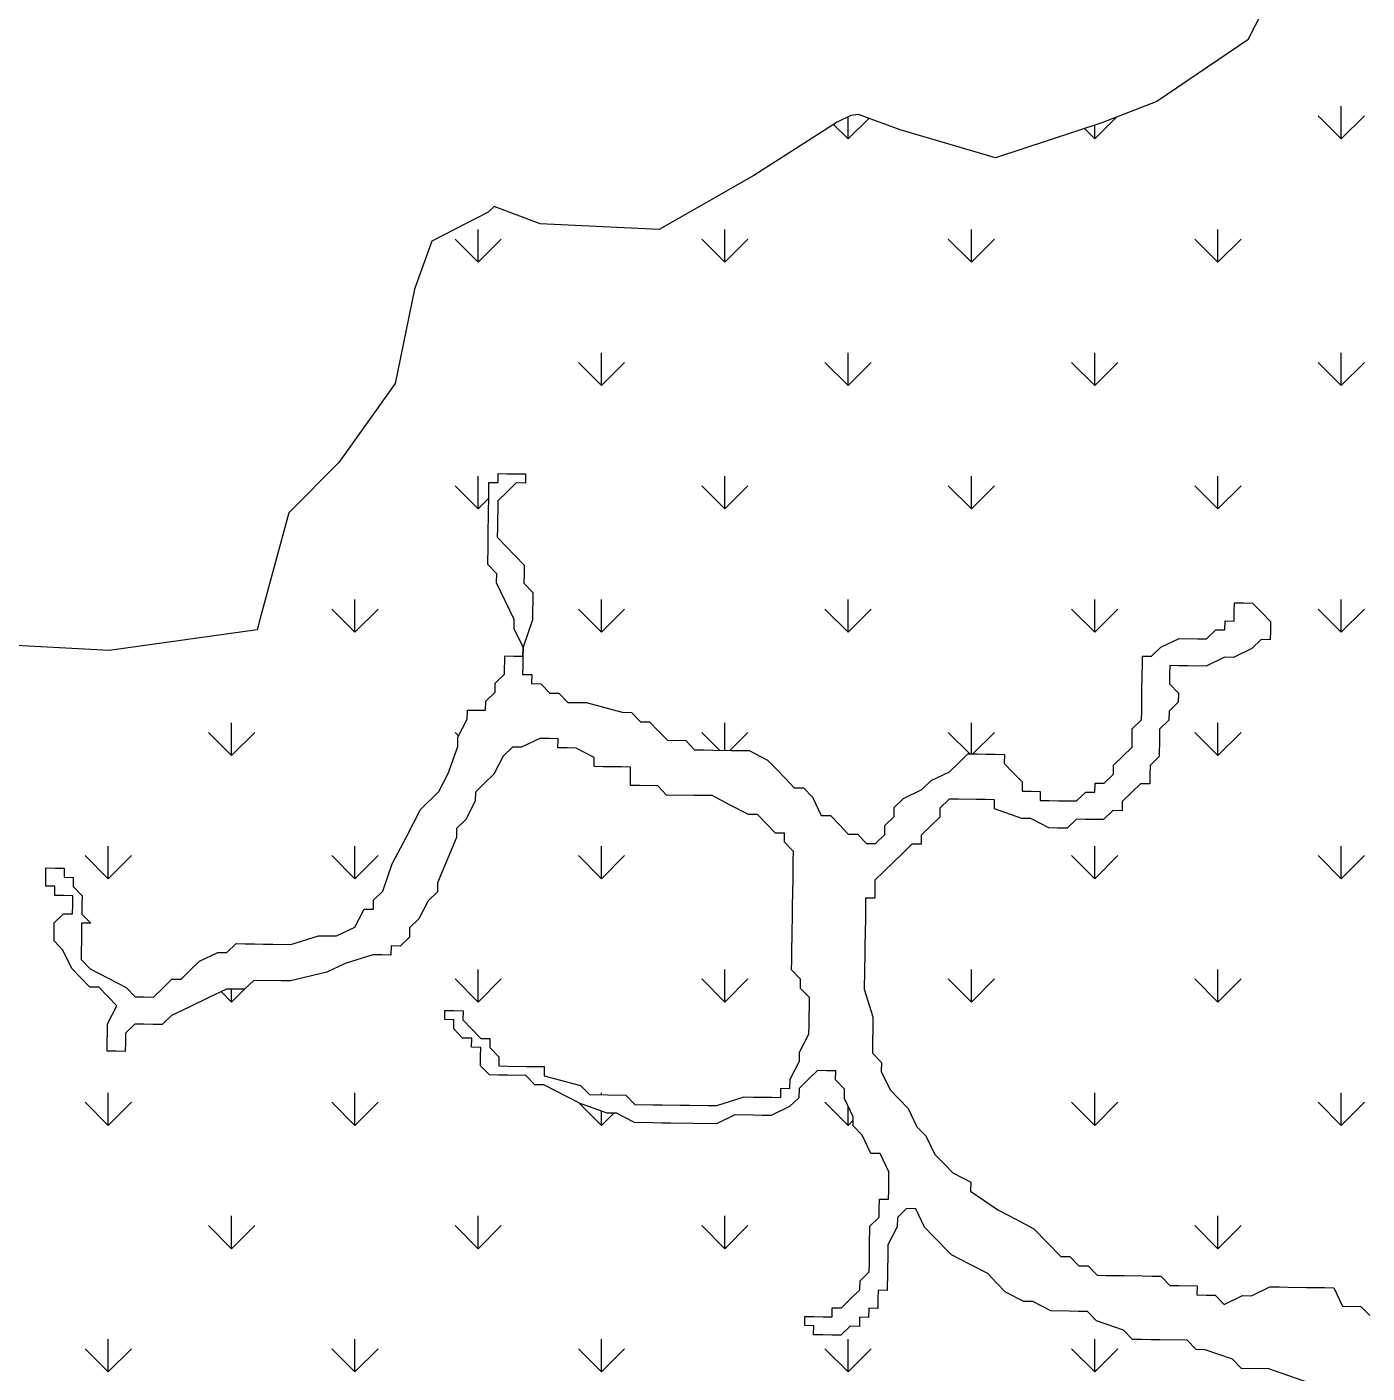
# Model space of a CAD drawing. Header units: metres. Extents: x 266585 to 279238, y 2117616 to 2127268.
# Drawn here: x 267594 to 268180, y 2119861 to 2120449 of the extents above; entities that cross this region are included whole.
import ezdxf

# ---------------------------------------------------------------- set-up
doc = ezdxf.new("R2010")
doc.units = ezdxf.units.M
doc.layers.add('MANGROOVES', color=112, linetype='Continuous')

msp = doc.modelspace()

# ---------------------------------------------------------------- linework, layer by layer
at = {"layer": 'MANGROOVES'}
for p, q in [((268150.77, 2120488.84), (268127.62, 2120443.38)), ((268127.62, 2120443.38), (268087.74, 2120416.44)), ((268087.74, 2120416.44), (268063.74, 2120407.14)), ((267948.15, 2120407.52), (267911.63, 2120384.16)), ((267954.06, 2120410.29), (267948.15, 2120407.52)), ((267957.48, 2120410.73), (267954.06, 2120410.29)), ((267975.62, 2120404.06), (267957.48, 2120410.73)), ((268063.74, 2120407.14), (268017.34, 2120391.79)), ((268017.34, 2120391.79), (267975.62, 2120404.06)), ((267911.63, 2120384.16), (267870.34, 2120360.49)), ((267795.65, 2120368.18), (267770.93, 2120355.42)), ((267798.17, 2120370.62), (267795.65, 2120368.18)), ((267818.32, 2120362.95), (267798.17, 2120370.62)), ((267870.34, 2120360.49), (267818.32, 2120362.95)), ((267770.93, 2120355.42), (267763.37, 2120334.49)), ((267763.37, 2120334.49), (267754.88, 2120293.29)), ((267754.88, 2120293.29), (267730.28, 2120258.7)), ((267730.28, 2120258.7), (267708.42, 2120236.72)), ((267799.93, 2120249.92), (267799.99, 2120253.9)), ((267799.99, 2120253.9), (267803.97, 2120253.84)), ((267803.97, 2120253.84), (267807.95, 2120253.78)), ((267807.95, 2120253.78), (267811.93, 2120253.73)), ((267811.93, 2120253.73), (267811.88, 2120249.74)), ((267795.89, 2120246), (267795.95, 2120249.98)), ((267795.95, 2120249.98), (267799.93, 2120249.92)), ((267807.9, 2120249.8), (267803.86, 2120245.88)), ((267811.88, 2120249.74), (267807.9, 2120249.8)), ((267795.78, 2120238.03), (267795.84, 2120242.01)), ((267795.84, 2120242.01), (267795.89, 2120246)), ((267799.82, 2120241.96), (267799.76, 2120237.97)), ((267803.86, 2120245.88), (267799.82, 2120241.96)), ((267708.42, 2120236.72), (267696, 2120190.68)), ((267795.72, 2120234.05), (267795.78, 2120238.03)), ((267799.76, 2120237.97), (267799.7, 2120233.99)), ((267795.6, 2120226.09), (267795.66, 2120230.07)), ((267795.66, 2120230.07), (267795.72, 2120234.05)), ((267799.64, 2120230.01), (267799.58, 2120226.03)), ((267799.7, 2120233.99), (267799.64, 2120230.01)), ((267795.54, 2120222.1), (267795.6, 2120226.09)), ((267799.58, 2120226.03), (267803.51, 2120221.99)), ((267795.43, 2120214.14), (267795.54, 2120222.1)), ((267803.51, 2120221.99), (267807.43, 2120217.95)), ((267807.43, 2120217.95), (267811.35, 2120213.91)), ((267799.35, 2120210.1), (267795.43, 2120214.14)), ((267811.35, 2120213.91), (267811.29, 2120209.93)), ((267799.29, 2120206.12), (267799.35, 2120210.1)), ((267811.29, 2120209.93), (267811.24, 2120205.95)), ((267807.02, 2120190.08), (267799.29, 2120206.12)), ((267811.24, 2120205.95), (267815.16, 2120201.91)), ((267815.16, 2120201.91), (267815.1, 2120197.92)), ((267815.1, 2120197.92), (267815.04, 2120193.94)), ((268121.64, 2120193.44), (268121.7, 2120197.42)), ((268121.7, 2120197.42), (268125.68, 2120197.37)), ((268125.68, 2120197.37), (268129.66, 2120197.31)), ((268129.66, 2120197.31), (268133.59, 2120193.27)), ((267696, 2120190.68), (267694.64, 2120185.61)), ((267806.96, 2120186.09), (267807.02, 2120190.08)), ((267814.98, 2120189.96), (267810.83, 2120178.07)), ((267815.04, 2120193.94), (267814.98, 2120189.96)), ((268117.55, 2120185.54), (268117.61, 2120189.52)), ((268117.61, 2120189.52), (268121.59, 2120189.46)), ((268121.59, 2120189.46), (268121.64, 2120193.44)), ((268133.59, 2120193.27), (268137.51, 2120189.23)), ((268137.51, 2120189.23), (268137.45, 2120185.25)), ((267694.64, 2120185.61), (267629.95, 2120176.63)), ((267810.83, 2120178.07), (267806.96, 2120186.09)), ((268109.53, 2120181.67), (268113.57, 2120185.59)), ((268113.57, 2120185.59), (268117.55, 2120185.54)), ((268137.45, 2120185.25), (268137.39, 2120181.26)), ((267629.95, 2120176.63), (267568.95, 2120179.82)), ((267810.77, 2120174.09), (267810.83, 2120178.07)), ((267810.83, 2120178.07), (267810.77, 2120174.09)), ((268085.52, 2120174.06), (268089.56, 2120177.98)), ((268089.56, 2120177.98), (268097.58, 2120181.85)), ((268097.58, 2120181.85), (268105.55, 2120181.73)), ((268105.55, 2120181.73), (268109.53, 2120181.67)), ((268129.37, 2120177.4), (268121.35, 2120173.53)), ((268133.41, 2120181.32), (268129.37, 2120177.4)), ((268137.39, 2120181.26), (268133.41, 2120181.32)), ((267802.69, 2120166.24), (267802.81, 2120174.21)), ((267802.81, 2120174.21), (267806.79, 2120174.15)), ((267806.79, 2120174.15), (267810.77, 2120174.09)), ((267810.77, 2120174.09), (267810.71, 2120170.11)), ((268081.48, 2120170.13), (268081.54, 2120174.12)), ((268081.54, 2120174.12), (268085.52, 2120174.06)), ((268117.37, 2120173.59), (268109.35, 2120169.73)), ((268121.35, 2120173.53), (268117.37, 2120173.59)), ((267798.65, 2120162.32), (267802.69, 2120166.24)), ((267810.71, 2120170.11), (267810.65, 2120166.13)), ((267810.65, 2120166.13), (267814.63, 2120166.07)), ((267814.63, 2120166.07), (267814.58, 2120162.09)), ((268081.31, 2120158.19), (268081.43, 2120166.15)), ((268081.43, 2120166.15), (268081.48, 2120170.13)), ((268093.37, 2120165.98), (268093.31, 2120162)), ((268093.43, 2120169.96), (268093.37, 2120165.98)), ((268097.41, 2120169.9), (268093.43, 2120169.96)), ((268101.39, 2120169.84), (268097.41, 2120169.9)), ((268109.35, 2120169.73), (268101.39, 2120169.84)), ((267798.59, 2120158.34), (267798.65, 2120162.32)), ((267814.58, 2120162.09), (267818.56, 2120162.03)), ((267818.56, 2120162.03), (267822.48, 2120157.99)), ((268093.31, 2120162), (268097.23, 2120157.96)), ((267794.5, 2120150.43), (267794.55, 2120154.42)), ((267794.55, 2120154.42), (267798.59, 2120158.34)), ((267822.48, 2120157.99), (267826.46, 2120157.93)), ((267826.46, 2120157.93), (267830.38, 2120153.89)), ((267830.38, 2120153.89), (267838.35, 2120153.78)), ((267838.35, 2120153.78), (267854.21, 2120149.56)), ((268081.19, 2120150.22), (268081.25, 2120154.21)), ((268081.25, 2120154.21), (268081.31, 2120158.19)), ((268097.18, 2120153.97), (268093.14, 2120150.05)), ((268097.23, 2120157.96), (268097.18, 2120153.97)), ((267786.48, 2120146.57), (267786.53, 2120150.55)), ((267786.53, 2120150.55), (267790.52, 2120150.49)), ((267790.52, 2120150.49), (267794.5, 2120150.43)), ((267854.21, 2120149.56), (267858.19, 2120149.5)), ((267858.19, 2120149.5), (267862.12, 2120145.46)), ((268081.14, 2120146.24), (268081.19, 2120150.22)), ((268093.14, 2120150.05), (268093.08, 2120146.07)), ((267782.38, 2120138.66), (267786.48, 2120146.57)), ((267862.12, 2120145.46), (267866.1, 2120145.4)), ((267866.1, 2120145.4), (267870.02, 2120141.36)), ((268077.04, 2120138.34), (268077.1, 2120142.32)), ((268077.1, 2120142.32), (268081.14, 2120146.24)), ((268089.04, 2120142.15), (268088.98, 2120138.16)), ((268093.08, 2120146.07), (268089.04, 2120142.15)), ((267782.32, 2120134.68), (267782.38, 2120138.66)), ((267818.21, 2120138.14), (267810.19, 2120134.27)), ((267822.19, 2120138.08), (267818.21, 2120138.14)), ((267826.17, 2120138.02), (267822.19, 2120138.08)), ((267826.11, 2120134.04), (267826.17, 2120138.02)), ((267870.02, 2120141.36), (267873.94, 2120137.32)), ((267873.94, 2120137.32), (267881.91, 2120137.21)), ((267881.91, 2120137.21), (267885.83, 2120133.17)), ((268076.98, 2120134.36), (268077.04, 2120138.34)), ((268088.98, 2120138.16), (268088.86, 2120130.2)), ((267778.16, 2120122.79), (267782.32, 2120134.68)), ((267802.17, 2120130.41), (267798.07, 2120122.5)), ((267806.21, 2120134.33), (267802.17, 2120130.41)), ((267810.19, 2120134.27), (267806.21, 2120134.33)), ((267830.09, 2120133.98), (267826.11, 2120134.04)), ((267834.07, 2120133.92), (267830.09, 2120133.98)), ((267841.98, 2120129.83), (267834.07, 2120133.92)), ((267841.92, 2120125.85), (267841.98, 2120129.83)), ((267885.83, 2120133.17), (267889.81, 2120133.11)), ((267889.81, 2120133.11), (267893.79, 2120133.05)), ((267893.79, 2120133.05), (267901.75, 2120132.94)), ((267901.75, 2120132.94), (267905.73, 2120132.88)), ((267905.73, 2120132.88), (267909.72, 2120132.82)), ((267909.72, 2120132.82), (267917.62, 2120128.72)), ((268001.22, 2120127.5), (268005.26, 2120131.42)), ((268005.26, 2120131.42), (268009.24, 2120131.36)), ((268009.24, 2120131.36), (268013.22, 2120131.31)), ((268013.22, 2120131.31), (268017.2, 2120131.25)), ((268017.2, 2120131.25), (268021.19, 2120131.19)), ((268021.19, 2120131.19), (268021.13, 2120127.21)), ((268068.9, 2120126.51), (268072.94, 2120130.43)), ((268072.94, 2120130.43), (268076.98, 2120134.36)), ((268088.86, 2120130.2), (268084.83, 2120126.28)), ((267845.9, 2120125.79), (267841.92, 2120125.85)), ((267853.86, 2120125.67), (267845.9, 2120125.79)), ((267857.84, 2120125.61), (267853.86, 2120125.67)), ((267857.79, 2120121.63), (267857.84, 2120125.61)), ((267917.62, 2120128.72), (267921.54, 2120124.68)), ((267921.54, 2120124.68), (267925.46, 2120120.64)), ((267997.18, 2120123.58), (268001.22, 2120127.5)), ((268021.13, 2120127.21), (268025.05, 2120123.17)), ((268068.84, 2120122.53), (268068.9, 2120126.51)), ((268084.83, 2120126.28), (268084.77, 2120122.29)), ((267774.07, 2120114.89), (267778.16, 2120122.79)), ((267794.03, 2120118.58), (267789.99, 2120114.66)), ((267798.07, 2120122.5), (267794.03, 2120118.58)), ((267857.73, 2120117.65), (267857.79, 2120121.63)), ((267925.46, 2120120.64), (267929.39, 2120116.6)), ((267985.12, 2120115.79), (267989.16, 2120119.71)), ((267989.16, 2120119.71), (267997.18, 2120123.58)), ((268025.05, 2120123.17), (268028.97, 2120119.13)), ((268028.97, 2120119.13), (268028.92, 2120115.15)), ((268060.76, 2120114.68), (268060.82, 2120118.66)), ((268060.82, 2120118.66), (268064.8, 2120118.6)), ((268064.8, 2120118.6), (268068.84, 2120122.53)), ((268080.73, 2120118.37), (268076.69, 2120114.45)), ((268084.71, 2120118.31), (268080.73, 2120118.37)), ((268084.77, 2120122.29), (268084.71, 2120118.31)), ((267765.99, 2120107.04), (267774.07, 2120114.89)), ((267789.99, 2120114.66), (267789.93, 2120110.67)), ((267861.71, 2120117.59), (267857.73, 2120117.65)), ((267869.67, 2120117.47), (267861.71, 2120117.59)), ((267873.59, 2120113.43), (267869.67, 2120117.47)), ((267885.54, 2120113.26), (267873.59, 2120113.43)), ((267889.52, 2120113.2), (267885.54, 2120113.26)), ((267893.5, 2120113.14), (267889.52, 2120113.2)), ((267901.4, 2120109.05), (267893.5, 2120113.14)), ((267929.39, 2120116.6), (267933.37, 2120116.54)), ((267933.37, 2120116.54), (267937.29, 2120112.5)), ((267937.29, 2120112.5), (267941.16, 2120104.48)), ((267977.1, 2120111.92), (267985.12, 2120115.79)), ((268028.92, 2120115.15), (268032.9, 2120115.09)), ((268032.9, 2120115.09), (268036.88, 2120115.03)), ((268036.88, 2120115.03), (268036.82, 2120111.05)), ((268052.74, 2120110.82), (268056.78, 2120114.74)), ((268056.78, 2120114.74), (268060.76, 2120114.68)), ((268076.69, 2120114.45), (268072.65, 2120110.52)), ((267759.84, 2120095.18), (267765.99, 2120107.04)), ((267789.93, 2120110.67), (267785.84, 2120102.77)), ((267909.31, 2120104.95), (267901.4, 2120109.05)), ((267973.01, 2120104.02), (267973.06, 2120108)), ((267973.06, 2120108), (267977.1, 2120111.92)), ((267992.97, 2120107.71), (267992.91, 2120103.72)), ((267997.01, 2120111.63), (267992.97, 2120107.71)), ((268000.99, 2120111.57), (267997.01, 2120111.63)), ((268008.95, 2120111.46), (268000.99, 2120111.57)), ((268012.93, 2120111.4), (268008.95, 2120111.46)), ((268016.91, 2120111.34), (268012.93, 2120111.4)), ((268016.86, 2120107.36), (268016.91, 2120111.34)), ((268028.74, 2120103.2), (268016.86, 2120107.36)), ((268036.82, 2120111.05), (268040.8, 2120110.99)), ((268040.8, 2120110.99), (268044.78, 2120110.93)), ((268044.78, 2120110.93), (268048.76, 2120110.87)), ((268048.76, 2120110.87), (268052.74, 2120110.82)), ((268068.61, 2120106.6), (268064.57, 2120102.68)), ((268072.59, 2120106.54), (268068.61, 2120106.6)), ((268072.65, 2120110.52), (268072.59, 2120106.54)), ((267785.84, 2120102.77), (267781.8, 2120098.85)), ((267913.29, 2120104.89), (267909.31, 2120104.95)), ((267917.21, 2120100.85), (267913.29, 2120104.89)), ((267921.13, 2120096.81), (267917.21, 2120100.85)), ((267941.16, 2120104.48), (267945.14, 2120104.42)), ((267945.14, 2120104.42), (267949.06, 2120100.38)), ((267949.06, 2120100.38), (267952.98, 2120096.34)), ((267968.97, 2120100.09), (267973.01, 2120104.02)), ((267992.91, 2120103.72), (267988.87, 2120099.8)), ((268032.72, 2120103.14), (268028.74, 2120103.2)), ((268040.63, 2120099.04), (268032.72, 2120103.14)), ((268052.63, 2120102.85), (268048.59, 2120098.93)), ((268056.61, 2120102.79), (268052.63, 2120102.85)), ((268064.57, 2120102.68), (268056.61, 2120102.79)), ((267753.7, 2120083.33), (267759.84, 2120095.18)), ((267781.74, 2120094.86), (267773.48, 2120075.07)), ((267781.8, 2120098.85), (267781.74, 2120094.86)), ((267925.12, 2120096.75), (267921.13, 2120096.81)), ((267925.06, 2120092.77), (267925.12, 2120096.75)), ((267952.98, 2120096.34), (267956.96, 2120096.29)), ((267956.96, 2120096.29), (267960.89, 2120092.25)), ((267964.87, 2120092.19), (267968.91, 2120096.11)), ((267968.91, 2120096.11), (267968.97, 2120100.09)), ((267984.83, 2120095.88), (267984.77, 2120091.9)), ((267988.87, 2120099.8), (267984.83, 2120095.88)), ((268044.61, 2120098.99), (268040.63, 2120099.04)), ((268048.59, 2120098.93), (268044.61, 2120098.99)), ((267928.98, 2120088.73), (267925.06, 2120092.77)), ((267928.92, 2120084.75), (267928.98, 2120088.73)), ((267960.89, 2120092.25), (267964.87, 2120092.19)), ((267980.79, 2120091.95), (267976.75, 2120088.03)), ((267984.77, 2120091.9), (267980.79, 2120091.95)), ((267749.54, 2120071.44), (267753.7, 2120083.33)), ((267928.81, 2120076.78), (267928.92, 2120084.75)), ((267972.71, 2120084.11), (267968.67, 2120080.18)), ((267976.75, 2120088.03), (267972.71, 2120084.11)), ((267602.24, 2120073.59), (267602.3, 2120077.57)), ((267602.3, 2120077.57), (267602.36, 2120081.56)), ((267602.36, 2120081.56), (267606.34, 2120081.5)), ((267606.34, 2120081.5), (267610.32, 2120081.44)), ((267610.32, 2120081.44), (267610.26, 2120077.46)), ((267610.26, 2120077.46), (267614.24, 2120077.4)), ((267614.24, 2120077.4), (267614.18, 2120073.42)), ((267928.63, 2120064.84), (267928.81, 2120076.78)), ((267968.67, 2120080.18), (267964.64, 2120076.26)), ((267606.22, 2120073.53), (267602.24, 2120073.59)), ((267606.16, 2120069.55), (267606.22, 2120073.53)), ((267614.18, 2120073.42), (267618.11, 2120069.38)), ((267745.5, 2120067.52), (267749.54, 2120071.44)), ((267773.43, 2120071.09), (267769.39, 2120067.17)), ((267773.48, 2120075.07), (267773.43, 2120071.09)), ((267964.58, 2120072.28), (267964.52, 2120068.3)), ((267964.64, 2120076.26), (267964.58, 2120072.28)), ((267610.14, 2120069.5), (267606.16, 2120069.55)), ((267614.12, 2120069.44), (267610.14, 2120069.5)), ((267614.01, 2120061.47), (267614.07, 2120065.46)), ((267614.07, 2120065.46), (267614.12, 2120069.44)), ((267618.05, 2120065.4), (267617.99, 2120061.42)), ((267618.11, 2120069.38), (267618.05, 2120065.4)), ((267745.44, 2120063.53), (267745.5, 2120067.52)), ((267769.39, 2120067.17), (267765.29, 2120059.26)), ((267960.54, 2120068.35), (267960.48, 2120064.37)), ((267964.52, 2120068.3), (267960.54, 2120068.35)), ((267605.99, 2120057.61), (267610.03, 2120061.53)), ((267610.03, 2120061.53), (267614.01, 2120061.47)), ((267617.99, 2120061.42), (267621.91, 2120057.38)), ((267737.36, 2120055.69), (267741.46, 2120063.59)), ((267741.46, 2120063.59), (267745.44, 2120063.53)), ((267765.29, 2120059.26), (267761.25, 2120055.34)), ((267928.34, 2120044.93), (267928.57, 2120060.86)), ((267928.57, 2120060.86), (267928.63, 2120064.84)), ((267960.42, 2120060.39), (267960.31, 2120052.43)), ((267960.48, 2120064.37), (267960.42, 2120060.39)), ((267605.87, 2120049.64), (267605.93, 2120053.63)), ((267605.93, 2120053.63), (267605.99, 2120057.61)), ((267617.93, 2120057.43), (267617.81, 2120049.47)), ((267621.91, 2120057.38), (267617.93, 2120057.43)), ((267729.34, 2120051.82), (267737.36, 2120055.69)), ((267761.25, 2120055.34), (267761.19, 2120051.36)), ((267609.79, 2120045.6), (267605.87, 2120049.64)), ((267617.81, 2120049.47), (267617.76, 2120045.49)), ((267681.45, 2120044.56), (267685.49, 2120048.48)), ((267685.49, 2120048.48), (267689.47, 2120048.42)), ((267689.47, 2120048.42), (267693.46, 2120048.36)), ((267693.46, 2120048.36), (267697.44, 2120048.31)), ((267697.44, 2120048.31), (267701.42, 2120048.25)), ((267701.42, 2120048.25), (267709.38, 2120048.13)), ((267709.38, 2120048.13), (267721.38, 2120051.94)), ((267721.38, 2120051.94), (267725.36, 2120051.88)), ((267725.36, 2120051.88), (267729.34, 2120051.82)), ((267753.17, 2120047.49), (267753.11, 2120043.51)), ((267757.15, 2120047.43), (267753.17, 2120047.49)), ((267761.19, 2120051.36), (267757.15, 2120047.43)), ((267960.25, 2120048.45), (267960.19, 2120044.46)), ((267960.31, 2120052.43), (267960.25, 2120048.45)), ((267613.66, 2120037.58), (267609.79, 2120045.6)), ((267617.76, 2120045.49), (267617.7, 2120041.51)), ((267617.7, 2120041.51), (267621.62, 2120037.47)), ((267669.45, 2120040.75), (267677.47, 2120044.62)), ((267677.47, 2120044.62), (267681.45, 2120044.56)), ((267745.15, 2120043.63), (267733.15, 2120039.82)), ((267749.13, 2120043.57), (267745.15, 2120043.63)), ((267753.11, 2120043.51), (267749.13, 2120043.57)), ((267928.28, 2120040.95), (267928.34, 2120044.93)), ((267960.19, 2120044.46), (267960.07, 2120036.5)), ((267617.58, 2120033.54), (267613.66, 2120037.58)), ((267621.62, 2120037.47), (267629.53, 2120033.37)), ((267661.37, 2120032.9), (267665.41, 2120036.83)), ((267665.41, 2120036.83), (267669.45, 2120040.75)), ((267725.13, 2120035.95), (267709.15, 2120032.2)), ((267733.15, 2120039.82), (267725.13, 2120035.95)), ((267928.22, 2120036.97), (267928.28, 2120040.95)), ((267932.15, 2120032.93), (267928.22, 2120036.97)), ((267960.07, 2120036.5), (267959.96, 2120028.54)), ((267621.5, 2120029.5), (267617.58, 2120033.54)), ((267629.53, 2120033.37), (267637.43, 2120029.27)), ((267653.35, 2120029.04), (267657.39, 2120032.96)), ((267657.39, 2120032.96), (267661.37, 2120032.9)), ((267693.22, 2120032.44), (267689.18, 2120028.51)), ((267705.17, 2120032.26), (267693.22, 2120032.44)), ((267709.15, 2120032.2), (267705.17, 2120032.26)), ((267932.09, 2120028.94), (267932.15, 2120032.93)), ((267625.49, 2120029.44), (267621.5, 2120029.5)), ((267629.41, 2120025.41), (267625.49, 2120029.44)), ((267633.33, 2120021.37), (267629.41, 2120025.41)), ((267637.43, 2120029.27), (267641.35, 2120025.23)), ((267641.35, 2120025.23), (267645.33, 2120025.17)), ((267645.33, 2120025.17), (267649.31, 2120025.11)), ((267649.31, 2120025.11), (267653.35, 2120029.04)), ((267673.2, 2120024.76), (267665.18, 2120020.9)), ((267681.22, 2120028.63), (267673.2, 2120024.76)), ((267689.18, 2120028.51), (267681.22, 2120028.63)), ((267936.01, 2120024.91), (267932.09, 2120028.94)), ((267935.95, 2120020.92), (267936.01, 2120024.91)), ((267959.96, 2120028.54), (267963.76, 2120016.53)), ((267629.23, 2120013.46), (267633.33, 2120021.37)), ((267665.18, 2120020.9), (267657.16, 2120017.03)), ((267776.59, 2120015.29), (267776.65, 2120019.27)), ((267776.65, 2120019.27), (267780.63, 2120019.21)), ((267780.63, 2120019.21), (267784.61, 2120019.15)), ((267784.61, 2120019.15), (267784.56, 2120015.17)), ((267935.89, 2120016.94), (267935.95, 2120020.92)), ((267629.18, 2120009.48), (267629.23, 2120013.46)), ((267641.18, 2120013.29), (267637.14, 2120009.36)), ((267645.16, 2120013.23), (267641.18, 2120013.29)), ((267649.14, 2120013.17), (267645.16, 2120013.23)), ((267653.12, 2120013.11), (267649.14, 2120013.17)), ((267657.16, 2120017.03), (267653.12, 2120013.11)), ((267780.57, 2120015.23), (267776.59, 2120015.29)), ((267780.52, 2120011.25), (267780.57, 2120015.23)), ((267784.56, 2120015.17), (267788.48, 2120011.13)), ((267935.78, 2120008.98), (267935.84, 2120012.96)), ((267935.84, 2120012.96), (267935.89, 2120016.94)), ((267963.7, 2120012.55), (267963.59, 2120004.59)), ((267963.76, 2120016.53), (267963.7, 2120012.55)), ((267629.12, 2120005.5), (267629.18, 2120009.48)), ((267637.14, 2120009.36), (267637.08, 2120005.38)), ((267784.44, 2120007.21), (267780.52, 2120011.25)), ((267788.42, 2120007.15), (267784.44, 2120007.21)), ((267788.36, 2120003.17), (267788.42, 2120007.15)), ((267788.48, 2120011.13), (267792.4, 2120007.09)), ((267792.4, 2120007.09), (267796.38, 2120007.03)), ((267796.38, 2120007.03), (267796.32, 2120003.05)), ((267931.68, 2120001.07), (267935.78, 2120008.98)), ((267629.06, 2120001.51), (267629.12, 2120005.5)), ((267633.04, 2120001.46), (267629.06, 2120001.51)), ((267637.02, 2120001.4), (267633.04, 2120001.46)), ((267637.08, 2120005.38), (267637.02, 2120001.4)), ((267792.34, 2120003.11), (267788.36, 2120003.17)), ((267792.28, 2119999.13), (267792.34, 2120003.11)), ((267796.32, 2120003.05), (267800.25, 2119999.01)), ((267931.62, 2119997.09), (267931.68, 2120001.07)), ((267963.59, 2120004.59), (267963.53, 2120000.61)), ((267963.53, 2120000.61), (267967.45, 2119996.57)), ((267792.23, 2119995.15), (267792.28, 2119999.13)), ((267796.15, 2119991.11), (267792.23, 2119995.15)), ((267800.25, 2119999.01), (267800.19, 2119995.03)), ((267800.19, 2119995.03), (267804.17, 2119994.97)), ((267804.17, 2119994.97), (267812.13, 2119994.86)), ((267812.13, 2119994.86), (267816.11, 2119994.8)), ((267816.11, 2119994.8), (267820.09, 2119994.74)), ((267820.09, 2119994.74), (267820.04, 2119990.76)), ((267927.53, 2119989.19), (267931.62, 2119997.09)), ((267967.45, 2119996.57), (267967.39, 2119992.59)), ((267800.13, 2119991.05), (267796.15, 2119991.11)), ((267804.11, 2119990.99), (267800.13, 2119991.05)), ((267812.07, 2119990.87), (267804.11, 2119990.99)), ((267816, 2119986.83), (267812.07, 2119990.87)), ((267820.04, 2119990.76), (267835.9, 2119986.54)), ((267927.47, 2119985.2), (267927.53, 2119989.19)), ((267935.49, 2119989.07), (267931.45, 2119985.15)), ((267939.53, 2119992.99), (267935.49, 2119989.07)), ((267943.51, 2119992.93), (267939.53, 2119992.99)), ((267947.49, 2119992.88), (267943.51, 2119992.93)), ((267947.43, 2119988.89), (267947.49, 2119992.88)), ((267951.35, 2119984.86), (267947.43, 2119988.89)), ((267967.39, 2119992.59), (267971.26, 2119984.56)), ((267819.98, 2119986.78), (267816, 2119986.83)), ((267835.79, 2119978.58), (267819.98, 2119986.78)), ((267835.9, 2119986.54), (267839.82, 2119982.5)), ((267923.43, 2119981.28), (267923.49, 2119985.26)), ((267923.49, 2119985.26), (267927.47, 2119985.2)), ((267931.45, 2119985.15), (267931.39, 2119981.16)), ((267951.3, 2119980.87), (267951.35, 2119984.86)), ((267971.26, 2119984.56), (267979.1, 2119976.48)), ((267847.67, 2119974.42), (267835.79, 2119978.58)), ((267839.82, 2119982.5), (267847.79, 2119982.39)), ((267847.79, 2119982.39), (267855.75, 2119982.27)), ((267855.75, 2119982.27), (267859.67, 2119978.23)), ((267859.67, 2119978.23), (267867.63, 2119978.11)), ((267867.63, 2119978.11), (267871.62, 2119978.06)), ((267871.62, 2119978.06), (267879.58, 2119977.94)), ((267879.58, 2119977.94), (267883.56, 2119977.88)), ((267883.56, 2119977.88), (267891.52, 2119977.76)), ((267891.52, 2119977.76), (267895.5, 2119977.71)), ((267895.5, 2119977.71), (267907.5, 2119981.51)), ((267907.5, 2119981.51), (267911.48, 2119981.46)), ((267911.48, 2119981.46), (267915.47, 2119981.4)), ((267915.47, 2119981.4), (267919.45, 2119981.34)), ((267927.35, 2119977.24), (267919.33, 2119973.38)), ((267919.45, 2119981.34), (267923.43, 2119981.28)), ((267931.39, 2119981.16), (267927.35, 2119977.24)), ((267955.16, 2119972.85), (267951.3, 2119980.87)), ((267851.65, 2119974.36), (267847.67, 2119974.42)), ((267859.56, 2119970.27), (267851.65, 2119974.36)), ((267903.41, 2119973.61), (267895.39, 2119969.74)), ((267911.37, 2119973.49), (267903.41, 2119973.61)), ((267915.35, 2119973.43), (267911.37, 2119973.49)), ((267919.33, 2119973.38), (267915.35, 2119973.43)), ((267955.1, 2119968.87), (267955.16, 2119972.85)), ((267979.1, 2119976.48), (267982.97, 2119968.46)), ((267867.52, 2119970.15), (267859.56, 2119970.27)), ((267871.5, 2119970.09), (267867.52, 2119970.15)), ((267875.48, 2119970.03), (267871.5, 2119970.09)), ((267895.39, 2119969.74), (267875.48, 2119970.03)), ((267959.02, 2119964.83), (267955.1, 2119968.87)), ((267982.97, 2119968.46), (267986.89, 2119964.42)), ((267962.89, 2119956.81), (267959.02, 2119964.83)), ((267986.89, 2119964.42), (267990.76, 2119956.4)), ((267966.87, 2119956.75), (267962.89, 2119956.81)), ((267970.73, 2119948.73), (267966.87, 2119956.75)), ((267990.76, 2119956.4), (267994.68, 2119952.36)), ((267970.68, 2119944.75), (267970.73, 2119948.73)), ((267994.68, 2119952.36), (267998.6, 2119948.32)), ((267998.6, 2119948.32), (268006.51, 2119944.22)), ((267970.62, 2119940.77), (267970.68, 2119944.75)), ((268006.51, 2119944.22), (268006.45, 2119940.24)), ((267966.52, 2119932.86), (267966.58, 2119936.84)), ((267966.58, 2119936.84), (267970.56, 2119936.78)), ((267970.56, 2119936.78), (267970.62, 2119940.77)), ((268006.45, 2119940.24), (268018.28, 2119932.1)), ((267966.46, 2119928.88), (267966.52, 2119932.86)), ((267978.46, 2119932.69), (267974.42, 2119928.76)), ((267982.45, 2119932.63), (267978.46, 2119932.69)), ((267986.31, 2119924.61), (267982.45, 2119932.63)), ((268018.28, 2119932.1), (268026.18, 2119928.01)), ((267962.31, 2119916.99), (267962.42, 2119924.95)), ((267962.42, 2119924.95), (267966.46, 2119928.88)), ((267974.37, 2119924.78), (267970.27, 2119916.87)), ((267974.42, 2119928.76), (267974.37, 2119924.78)), ((267990.23, 2119920.57), (267986.31, 2119924.61)), ((268026.18, 2119928.01), (268034.08, 2119923.91)), ((268034.08, 2119923.91), (268045.85, 2119911.79)), ((267998.08, 2119912.49), (267990.23, 2119920.57)), ((267962.19, 2119909.03), (267962.25, 2119913.01)), ((267962.25, 2119913.01), (267962.31, 2119916.99)), ((267970.21, 2119912.89), (267970.09, 2119904.93)), ((267970.27, 2119916.87), (267970.21, 2119912.89)), ((268005.98, 2119908.39), (267998.08, 2119912.49)), ((267962.13, 2119905.05), (267962.19, 2119909.03)), ((268013.89, 2119904.29), (268005.98, 2119908.39)), ((268045.85, 2119911.79), (268049.83, 2119911.73)), ((268049.83, 2119911.73), (268053.76, 2119907.69)), ((268053.76, 2119907.69), (268057.74, 2119907.63)), ((268057.74, 2119907.63), (268061.66, 2119903.59)), ((267958.03, 2119897.14), (267958.09, 2119901.12)), ((267958.09, 2119901.12), (267962.13, 2119905.05)), ((267970.09, 2119904.93), (267969.98, 2119896.97)), ((268017.81, 2119900.25), (268013.89, 2119904.29)), ((268061.66, 2119903.59), (268065.64, 2119903.53)), ((268065.64, 2119903.53), (268069.62, 2119903.47)), ((268069.62, 2119903.47), (268073.6, 2119903.42)), ((268073.6, 2119903.42), (268081.57, 2119903.3)), ((268081.57, 2119903.3), (268085.55, 2119903.24)), ((268085.55, 2119903.24), (268089.53, 2119903.18)), ((268089.53, 2119903.18), (268093.45, 2119899.14)), ((267954, 2119893.22), (267958.03, 2119897.14)), ((267966, 2119897.02), (267965.94, 2119893.04)), ((267969.98, 2119896.97), (267966, 2119897.02)), ((268021.73, 2119896.21), (268017.81, 2119900.25)), ((268029.64, 2119892.11), (268021.73, 2119896.21)), ((268093.45, 2119899.14), (268097.43, 2119899.09)), ((268097.43, 2119899.09), (268105.39, 2119898.97)), ((268105.39, 2119898.97), (268105.34, 2119894.99)), ((268105.34, 2119894.99), (268109.32, 2119894.93)), ((268109.32, 2119894.93), (268113.3, 2119894.87)), ((268113.3, 2119894.87), (268117.22, 2119890.83)), ((268117.22, 2119890.83), (268125.24, 2119894.7)), ((268125.24, 2119894.7), (268129.22, 2119894.64)), ((268129.22, 2119894.64), (268137.24, 2119898.5)), ((268137.24, 2119898.5), (268141.22, 2119898.45)), ((268141.22, 2119898.45), (268145.2, 2119898.39)), ((268145.2, 2119898.39), (268153.17, 2119898.27)), ((268153.17, 2119898.27), (268157.15, 2119898.21)), ((268157.15, 2119898.21), (268161.13, 2119898.15)), ((268161.13, 2119898.15), (268165.11, 2119898.1)), ((268165.11, 2119898.1), (268168.97, 2119890.07)), ((267945.92, 2119885.37), (267945.98, 2119889.35)), ((267945.98, 2119889.35), (267949.96, 2119889.29)), ((267949.96, 2119889.29), (267954, 2119893.22)), ((267961.9, 2119889.12), (267961.84, 2119885.14)), ((267965.88, 2119889.06), (267961.9, 2119889.12)), ((267965.94, 2119893.04), (267965.88, 2119889.06)), ((268033.62, 2119892.05), (268029.64, 2119892.11)), ((268041.52, 2119887.96), (268033.62, 2119892.05)), ((268168.97, 2119890.07), (268176.94, 2119889.96)), ((268176.94, 2119889.96), (268180.86, 2119885.92)), ((267933.92, 2119881.56), (267933.97, 2119885.54)), ((267933.97, 2119885.54), (267937.95, 2119885.49)), ((267937.95, 2119885.49), (267941.94, 2119885.43)), ((267941.94, 2119885.43), (267945.92, 2119885.37)), ((267957.86, 2119885.2), (267957.8, 2119881.21)), ((267961.84, 2119885.14), (267957.86, 2119885.2)), ((268049.48, 2119887.84), (268041.52, 2119887.96)), ((268053.46, 2119887.78), (268049.48, 2119887.84)), ((268057.45, 2119887.72), (268053.46, 2119887.78)), ((268061.37, 2119883.68), (268057.45, 2119887.72)), ((268073.25, 2119879.53), (268061.37, 2119883.68)), ((267937.9, 2119881.5), (267933.92, 2119881.56)), ((267937.84, 2119877.52), (267937.9, 2119881.5)), ((267941.82, 2119877.46), (267937.84, 2119877.52)), ((267945.8, 2119877.41), (267941.82, 2119877.46)), ((267949.78, 2119877.35), (267945.8, 2119877.41)), ((267953.82, 2119881.27), (267949.78, 2119877.35)), ((267957.8, 2119881.21), (267953.82, 2119881.27)), ((268077.18, 2119875.49), (268073.25, 2119879.53)), ((268081.16, 2119875.43), (268077.18, 2119875.49)), ((268085.14, 2119875.37), (268081.16, 2119875.43)), ((268089.12, 2119875.31), (268085.14, 2119875.37)), ((268101.06, 2119875.14), (268089.12, 2119875.31)), ((268104.99, 2119871.1), (268101.06, 2119875.14)), ((268108.97, 2119871.04), (268104.99, 2119871.1)), ((268120.85, 2119866.88), (268108.97, 2119871.04)), ((268124.78, 2119862.84), (268120.85, 2119866.88)), ((268136.72, 2119862.67), (268124.78, 2119862.84)), ((268160.49, 2119854.36), (268136.72, 2119862.67))]:
    msp.add_line(p, q, dxfattribs=at)
at = {"layer": 'MANGROOVES', "linetype": 'Continuous'}
for p, q in [((268168.41, 2120400.11), (268168.41, 2120414.4)), ((267952.88, 2120400.11), (267946.52, 2120406.48)), ((267952.88, 2120400.11), (267952.88, 2120409.74)), ((267952.88, 2120400.11), (267961.88, 2120409.11)), ((268060.65, 2120400.11), (268070.16, 2120409.63)), ((268168.41, 2120400.11), (268158.31, 2120410.22)), ((268168.41, 2120400.11), (268178.51, 2120410.22)), ((268060.65, 2120400.11), (268056.13, 2120404.63)), ((268060.65, 2120400.11), (268060.65, 2120406.12)), ((267791.24, 2120346.23), (267791.24, 2120360.52)), ((267899, 2120346.23), (267899, 2120360.52)), ((268006.76, 2120346.23), (268006.76, 2120360.52)), ((268114.53, 2120346.23), (268114.53, 2120360.52)), ((267791.24, 2120346.23), (267781.13, 2120356.34)), ((267791.24, 2120346.23), (267801.34, 2120356.34)), ((267899, 2120346.23), (267888.9, 2120356.34)), ((267899, 2120346.23), (267909.1, 2120356.34)), ((268006.76, 2120346.23), (267996.66, 2120356.34)), ((268006.76, 2120346.23), (268016.87, 2120356.34)), ((268114.53, 2120346.23), (268104.42, 2120356.34)), ((268114.53, 2120346.23), (268124.63, 2120356.34)), ((267845.12, 2120292.35), (267845.12, 2120306.64)), ((267952.88, 2120292.35), (267952.88, 2120306.64)), ((268060.65, 2120292.35), (268060.65, 2120306.64)), ((268168.41, 2120292.35), (268168.41, 2120306.64)), ((267845.12, 2120292.35), (267835.02, 2120302.45)), ((267845.12, 2120292.35), (267855.22, 2120302.45)), ((267952.88, 2120292.35), (267942.78, 2120302.45)), ((267952.88, 2120292.35), (267962.98, 2120302.45)), ((268060.65, 2120292.35), (268050.54, 2120302.45)), ((268060.65, 2120292.35), (268070.75, 2120302.45)), ((268168.41, 2120292.35), (268158.31, 2120302.45)), ((268168.41, 2120292.35), (268178.51, 2120302.45)), ((267791.24, 2120238.47), (267781.13, 2120248.57)), ((267791.24, 2120238.47), (267791.24, 2120252.76)), ((267899, 2120238.47), (267888.9, 2120248.57)), ((267899, 2120238.47), (267899, 2120252.76)), ((267899, 2120238.47), (267909.1, 2120248.57)), ((268006.76, 2120238.47), (267996.66, 2120248.57)), ((268006.76, 2120238.47), (268006.76, 2120252.76)), ((268006.76, 2120238.47), (268016.87, 2120248.57)), ((268114.53, 2120238.47), (268104.42, 2120248.57)), ((268114.53, 2120238.47), (268114.53, 2120252.76)), ((268114.53, 2120238.47), (268124.63, 2120248.57)), ((267791.24, 2120238.47), (267795.85, 2120243.08)), ((267737.36, 2120184.59), (267727.25, 2120194.69)), ((267737.36, 2120184.59), (267737.36, 2120198.88)), ((267737.36, 2120184.59), (267747.46, 2120194.69)), ((267845.12, 2120184.59), (267835.02, 2120194.69)), ((267845.12, 2120184.59), (267845.12, 2120198.88)), ((267845.12, 2120184.59), (267855.22, 2120194.69)), ((267952.88, 2120184.59), (267942.78, 2120194.69)), ((267952.88, 2120184.59), (267952.88, 2120198.88)), ((267952.88, 2120184.59), (267962.98, 2120194.69)), ((268060.65, 2120184.59), (268050.54, 2120194.69)), ((268060.65, 2120184.59), (268060.65, 2120198.88)), ((268060.65, 2120184.59), (268070.75, 2120194.69)), ((268168.41, 2120184.59), (268158.31, 2120194.69)), ((268168.41, 2120184.59), (268168.41, 2120198.88)), ((268168.41, 2120184.59), (268178.51, 2120194.69)), ((267683.47, 2120130.71), (267683.47, 2120144.99)), ((267899, 2120132.98), (267899, 2120144.99)), ((268006.76, 2120131.4), (268006.76, 2120144.99)), ((268114.53, 2120130.71), (268114.53, 2120144.99)), ((267683.47, 2120130.71), (267673.37, 2120140.81)), ((267683.47, 2120130.71), (267693.58, 2120140.81)), ((267782.69, 2120139.26), (267781.13, 2120140.81)), ((267896.7, 2120133.01), (267888.9, 2120140.81)), ((267901.24, 2120132.94), (267909.1, 2120140.81)), ((268006.06, 2120131.41), (267996.66, 2120140.81)), ((268007.45, 2120131.39), (268016.87, 2120140.81)), ((268114.53, 2120130.71), (268104.42, 2120140.81)), ((268114.53, 2120130.71), (268124.63, 2120140.81)), ((267629.59, 2120076.83), (267629.59, 2120091.11)), ((267737.36, 2120076.83), (267737.36, 2120091.11)), ((267845.12, 2120076.83), (267845.12, 2120091.11)), ((268060.65, 2120076.83), (268060.65, 2120091.11)), ((268168.41, 2120076.83), (268168.41, 2120091.11)), ((267629.59, 2120076.83), (267619.49, 2120086.93)), ((267629.59, 2120076.83), (267639.7, 2120086.93)), ((267737.36, 2120076.83), (267727.25, 2120086.93)), ((267737.36, 2120076.83), (267747.46, 2120086.93)), ((267845.12, 2120076.83), (267835.02, 2120086.93)), ((267845.12, 2120076.83), (267855.22, 2120086.93)), ((268060.65, 2120076.83), (268050.54, 2120086.93)), ((268060.65, 2120076.83), (268070.75, 2120086.93)), ((268168.41, 2120076.83), (268158.31, 2120086.93)), ((268168.41, 2120076.83), (268178.51, 2120086.93)), ((267791.24, 2120022.94), (267791.24, 2120037.23)), ((267899, 2120022.94), (267899, 2120037.23)), ((268006.76, 2120022.94), (268006.76, 2120037.23)), ((268114.53, 2120022.94), (268114.53, 2120037.23)), ((267791.24, 2120022.94), (267781.13, 2120033.05)), ((267791.24, 2120022.94), (267801.34, 2120033.05)), ((267899, 2120022.94), (267888.9, 2120033.05)), ((267899, 2120022.94), (267909.1, 2120033.05)), ((268006.76, 2120022.94), (267996.66, 2120033.05)), ((268006.76, 2120022.94), (268016.87, 2120033.05)), ((268114.53, 2120022.94), (268104.42, 2120033.05)), ((268114.53, 2120022.94), (268124.63, 2120033.05)), ((267683.47, 2120022.94), (267678.9, 2120027.51)), ((267683.47, 2120022.94), (267683.47, 2120028.6)), ((267683.47, 2120022.94), (267689.05, 2120028.52)), ((267629.59, 2119969.06), (267629.59, 2119983.35)), ((267737.36, 2119969.06), (267737.36, 2119983.35)), ((267845.12, 2119982.43), (267845.12, 2119983.35)), ((268060.65, 2119969.06), (268060.65, 2119983.35)), ((268168.41, 2119969.06), (268168.41, 2119983.35)), ((267629.59, 2119969.06), (267619.49, 2119979.17)), ((267629.59, 2119969.06), (267639.7, 2119979.17)), ((267737.36, 2119969.06), (267727.25, 2119979.17)), ((267737.36, 2119969.06), (267747.46, 2119979.17)), ((267845.12, 2119969.06), (267835.4, 2119978.78)), ((267952.88, 2119969.06), (267942.78, 2119979.17)), ((267952.88, 2119969.06), (267952.88, 2119977.58)), ((268060.65, 2119969.06), (268050.54, 2119979.17)), ((268060.65, 2119969.06), (268070.75, 2119979.17)), ((268168.41, 2119969.06), (268158.31, 2119979.17)), ((268168.41, 2119969.06), (268178.51, 2119979.17)), ((267845.12, 2119969.06), (267845.12, 2119975.32)), ((267845.12, 2119969.06), (267850.44, 2119974.38)), ((267952.88, 2119969.06), (267955.14, 2119971.32)), ((267683.47, 2119915.18), (267673.37, 2119925.28)), ((267683.47, 2119915.18), (267683.47, 2119929.47)), ((267683.47, 2119915.18), (267693.58, 2119925.28)), ((267791.24, 2119915.18), (267781.13, 2119925.28)), ((267791.24, 2119915.18), (267791.24, 2119929.47)), ((267791.24, 2119915.18), (267801.34, 2119925.28)), ((267899, 2119915.18), (267888.9, 2119925.28)), ((267899, 2119915.18), (267899, 2119929.47)), ((267899, 2119915.18), (267909.1, 2119925.28)), ((268114.53, 2119915.18), (268104.42, 2119925.28)), ((268114.53, 2119915.18), (268114.53, 2119929.47)), ((268114.53, 2119915.18), (268124.63, 2119925.28)), ((267629.59, 2119861.3), (267619.49, 2119871.4)), ((267629.59, 2119861.3), (267629.59, 2119875.59)), ((267629.59, 2119861.3), (267639.7, 2119871.4)), ((267737.36, 2119861.3), (267727.25, 2119871.4)), ((267737.36, 2119861.3), (267737.36, 2119875.59)), ((267737.36, 2119861.3), (267747.46, 2119871.4)), ((267845.12, 2119861.3), (267835.02, 2119871.4)), ((267845.12, 2119861.3), (267845.12, 2119875.59)), ((267845.12, 2119861.3), (267855.22, 2119871.4)), ((267952.88, 2119861.3), (267942.78, 2119871.4)), ((267952.88, 2119861.3), (267952.88, 2119875.59)), ((267952.88, 2119861.3), (267962.98, 2119871.4)), ((268060.65, 2119861.3), (268050.54, 2119871.4)), ((268060.65, 2119861.3), (268060.65, 2119875.59)), ((268060.65, 2119861.3), (268070.75, 2119871.4))]:
    msp.add_line(p, q, dxfattribs=at)

doc.saveas('drawing.dxf')
